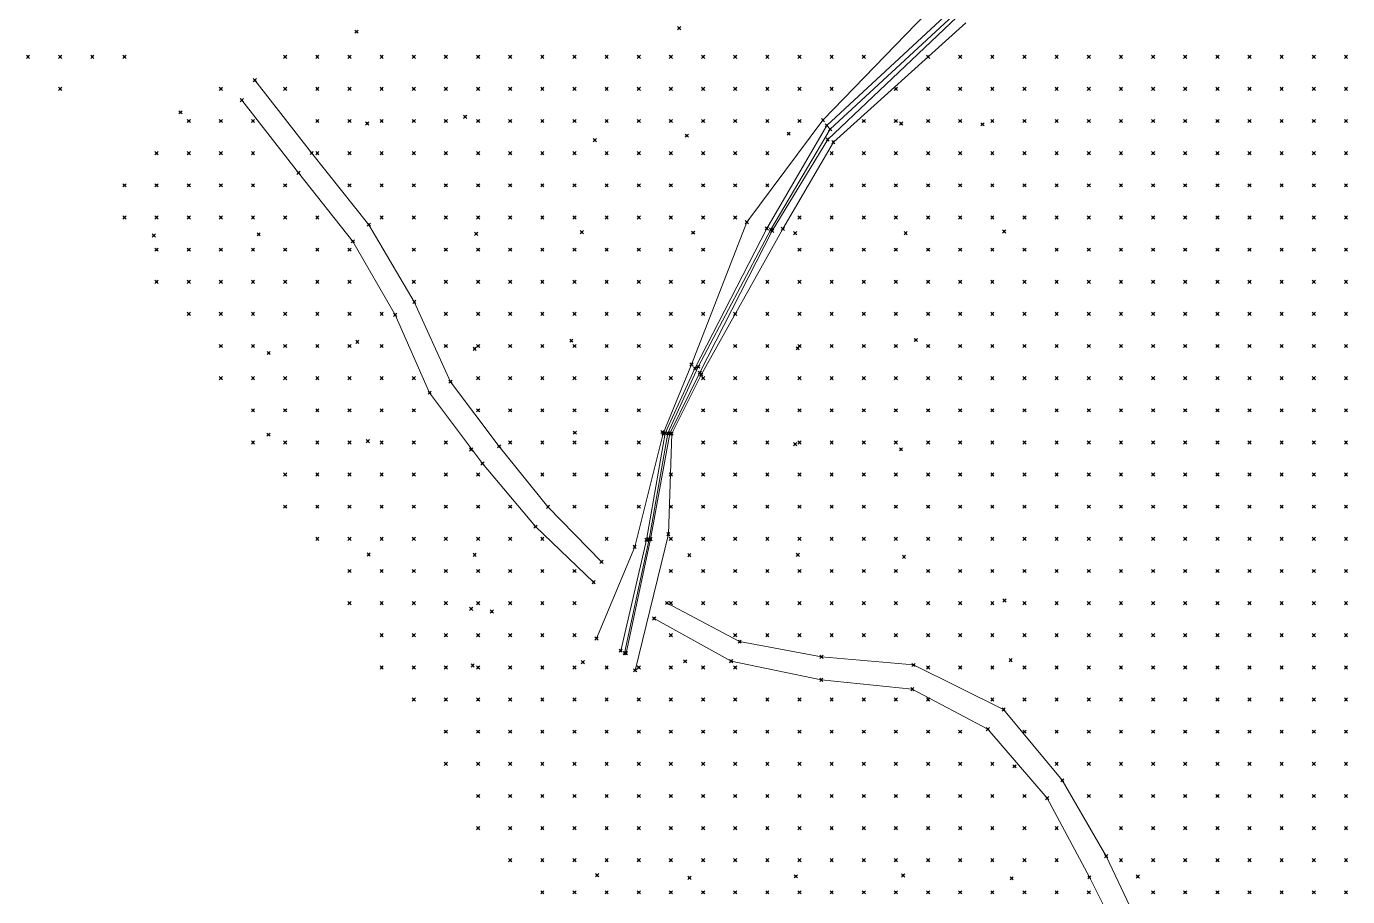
# Model space of a CAD drawing. Header units: metres. Extents: x 441556 to 446409, y 432338 to 461058.
# Drawn here: x 443060.6 to 443183.9, y 449208.4 to 449289.6 of the extents above; entities that cross this region are included whole.
import ezdxf

# ---------------------------------------------------------------- set-up
doc = ezdxf.new("R2010")
doc.units = ezdxf.units.M
doc.header["$MEASUREMENT"] = 0
doc.header["$PDMODE"] = 35
doc.header["$PDSIZE"] = 0.15
for name, color, linetype, lineweight in [('DTM-BRE-RevN_GRP_DRUM PAMANT', 2, 'Continuous', 0), ('DTM-BRE-RevN_GRP_FIRUL APEI', 2, 'Continuous', 0), ('DTM-BRE-RevN_GRP_RAU', 2, 'Continuous', 0), ('DTM-BRE-RevN_GRP_TALUZ SUS', 2, 'Continuous', 0), ('DTM-NOK-RevN_LIDAR_co_lidar', 91, 'Continuous', 0), ('DTM-NOK-RevN_RTK', 32, 'Continuous', 0)]:
    doc.layers.add(name, color=color, linetype=linetype, lineweight=lineweight)

msp = doc.modelspace()

# ---------------------------------------------------------------- linework, layer by layer
at = {"layer": 'DTM-BRE-RevN_GRP_DRUM PAMANT'}
for p, q in [((443087.228, 449277.763, 354.386), (443081.939, 449284.554, 353.645)), ((443086.002, 449275.912, 354.093), (443080.716, 449282.698, 353.413)), ((443092.567, 449271.072, 353.945), (443087.228, 449277.763, 354.386)), ((443091.084, 449269.514, 353.728), (443086.002, 449275.912, 354.093)), ((443096.811, 449263.867, 354.256), (443092.567, 449271.072, 353.945)), ((443095.022, 449262.663, 354.042), (443091.084, 449269.514, 353.728)), ((443100.196, 449256.418, 354.031), (443096.811, 449263.867, 354.256)), ((443098.242, 449255.39, 353.721), (443095.022, 449262.663, 354.042)), ((443104.723, 449250.38, 353.838), (443100.196, 449256.418, 354.031)), ((443103.17, 449248.793, 353.614), (443098.242, 449255.39, 353.721)), ((443109.28, 449244.741, 353.581), (443104.723, 449250.38, 353.838)), ((443108.124, 449242.891, 353.296), (443103.17, 449248.793, 353.614)), ((443114.275, 449239.614, 353.098), (443109.28, 449244.741, 353.581)), ((443113.543, 449237.703, 352.675), (443108.124, 449242.891, 353.296)), ((443120.389, 449235.764, 352.737), (443127.165, 449232.16, 352.849)), ((443126.368, 449230.345, 352.393), (443119.183, 449234.325, 352.333)), ((443127.165, 449232.16, 352.849), (443134.813, 449230.738, 352.871)), ((443134.786, 449228.589, 352.641), (443126.368, 449230.345, 352.393)), ((443134.813, 449230.738, 352.871), (443143.393, 449229.981, 353.313)), ((443143.393, 449229.981, 353.313), (443151.798, 449225.816, 353.286)), ((443143.278, 449227.72, 352.993), (443134.786, 449228.589, 352.641)), ((443150.331, 449223.988, 353.11), (443143.278, 449227.72, 352.993)), ((443151.798, 449225.816, 353.286), (443157.275, 449219.217, 352.906)), ((443155.863, 449217.551, 352.897), (443150.331, 449223.988, 353.11)), ((443157.275, 449219.217, 352.906), (443161.37, 449212.142, 353.299)), ((443159.798, 449210.166, 353.242), (443155.863, 449217.551, 352.897)), ((443161.37, 449212.142, 353.299), (443165.526, 449203.406, 354.021)), ((443164.182, 449201.481, 354.104), (443159.798, 449210.166, 353.242))]:
    msp.add_line(p, q, dxfattribs=at)
at = {"layer": 'DTM-BRE-RevN_GRP_FIRUL APEI'}
for p, q in [((443147.1, 449290.588, 364.18), (443135.615, 449279.986, 361.596)), ((443135.615, 449279.986, 361.596), (443130.087, 449270.609, 359.845)), ((443130.087, 449270.609, 359.845), (443123.287, 449257.818, 356.747)), ((443123.287, 449257.818, 356.747), (443120.467, 449251.612, 355.912)), ((443120.467, 449251.612, 355.912), (443118.733, 449241.725, 353.778)), ((443118.733, 449241.725, 353.778), (443116.437, 449231.09, 350.908))]:
    msp.add_line(p, q, dxfattribs=at)
at = {"layer": 'DTM-BRE-RevN_GRP_RAU'}
for p, q in [((443146.683, 449290.889, 364.42), (443135.299, 449280.33, 361.662)), ((443147.436, 449290.436, 364.46), (443135.384, 449279.018, 361.369)), ((443135.299, 449280.33, 361.662), (443129.697, 449270.719, 359.906)), ((443135.384, 449279.018, 361.369), (443130.196, 449270.497, 359.892)), ((443129.697, 449270.719, 359.906), (443123, 449257.657, 356.78)), ((443130.196, 449270.497, 359.892), (443123.453, 449257.266, 356.757)), ((443123, 449257.657, 356.78), (443120.213, 449251.607, 356.045)), ((443123.453, 449257.266, 356.757), (443120.66, 449251.597, 356.007)), ((443120.213, 449251.607, 356.045), (443118.477, 449241.659, 353.855)), ((443120.66, 449251.597, 356.007), (443118.863, 449241.725, 353.811)), ((443118.477, 449241.659, 353.855), (443116.069, 449231.311, 350.86)), ((443118.863, 449241.725, 353.811), (443116.564, 449231.073, 350.935))]:
    msp.add_line(p, q, dxfattribs=at)
at = {"layer": 'DTM-BRE-RevN_GRP_TALUZ SUS'}
for p, q in [((443145.575, 449291.794, 364.978), (443134.943, 449280.831, 361.984)), ((443148.283, 449289.898, 365.275), (443135.911, 449278.776, 361.837)), ((443134.943, 449280.831, 361.984), (443127.847, 449271.309, 360.177)), ((443135.911, 449278.776, 361.837), (443131.201, 449270.687, 360.357)), ((443127.847, 449271.309, 360.177), (443122.676, 449258.028, 357.619)), ((443131.201, 449270.687, 360.357), (443123.58, 449257.071, 357.515)), ((443122.676, 449258.028, 357.619), (443120.044, 449251.592, 356.138)), ((443123.58, 449257.071, 357.515), (443120.829, 449251.586, 356.229)), ((443120.044, 449251.592, 356.138), (443117.373, 449241.011, 353.705)), ((443120.829, 449251.586, 356.229), (443120.515, 449242.193, 354.269)), ((443120.515, 449242.193, 354.269), (443117.41, 449229.478, 351.056)), ((443117.373, 449241.011, 353.705), (443113.82, 449232.455, 351.489))]:
    msp.add_line(p, q, dxfattribs=at)
at = {"layer": 'DTM-NOK-RevN_LIDAR_co_lidar'}
for p in [(443060.768, 449286.741, 349.869), (443063.767, 449286.741, 350.824), (443066.767, 449286.741, 351.472), (443069.766, 449286.741, 351.602), (443084.763, 449286.741, 354.539), (443087.762, 449286.741, 355.36), (443090.762, 449286.741, 356.147), (443093.761, 449286.741, 356.748), (443096.76, 449286.741, 357.023), (443099.76, 449286.741, 357.149), (443102.759, 449286.741, 357.278), (443105.758, 449286.741, 357.448), (443108.758, 449286.741, 357.622), (443111.757, 449286.741, 358.075), (443114.756, 449286.741, 358.781), (443117.756, 449286.741, 359.648), (443120.755, 449286.741, 360.305), (443123.754, 449286.741, 360.905), (443126.754, 449286.741, 361.39), (443129.753, 449286.741, 361.964), (443132.752, 449286.741, 362.48), (443135.752, 449286.741, 362.785), (443138.751, 449286.741, 363.055), (443144.75, 449286.741, 363.806), (443147.749, 449286.741, 364.48), (443150.748, 449286.741, 365.331), (443153.748, 449286.741, 366.46), (443156.747, 449286.741, 367.744), (443159.746, 449286.741, 369.441), (443162.746, 449286.741, 371.663), (443165.745, 449286.741, 374.496), (443168.744, 449286.741, 378.271), (443171.744, 449286.741, 381.972), (443174.743, 449286.741, 385.028), (443177.743, 449286.741, 387.893), (443180.742, 449286.741, 389.791), (443183.741, 449286.741, 391.646), (443063.767, 449283.742, 349.64), (443078.764, 449283.742, 352.975), (443084.763, 449283.742, 354.499), (443087.762, 449283.742, 355.214), (443090.762, 449283.742, 355.836), (443093.761, 449283.742, 356.391), (443096.76, 449283.742, 356.675), (443099.76, 449283.742, 356.767), (443102.759, 449283.742, 356.931), (443105.758, 449283.742, 357.257), (443108.758, 449283.742, 357.634), (443111.757, 449283.742, 358.174), (443114.756, 449283.742, 358.95), (443117.756, 449283.742, 359.675), (443120.755, 449283.742, 360.092), (443123.754, 449283.742, 360.616), (443126.754, 449283.742, 361.282), (443129.753, 449283.742, 361.735), (443132.752, 449283.742, 362.048), (443135.752, 449283.742, 362.278), (443141.75, 449283.742, 362.881), (443144.75, 449283.742, 363.458), (443147.749, 449283.742, 364.078), (443150.748, 449283.742, 364.877), (443153.748, 449283.742, 366.519), (443156.747, 449283.742, 368.461), (443159.746, 449283.742, 370.746), (443162.746, 449283.742, 373.657), (443165.745, 449283.742, 376.456), (443168.744, 449283.742, 379.408), (443171.744, 449283.742, 382.895), (443174.743, 449283.742, 385.84), (443177.743, 449283.742, 388.423), (443180.742, 449283.742, 390.35), (443183.741, 449283.742, 393.246), (443075.765, 449280.743, 352.315), (443078.764, 449280.743, 353.065), (443081.764, 449280.743, 353.636), (443087.762, 449280.743, 354.82), (443090.762, 449280.743, 355.407), (443093.761, 449280.743, 355.908), (443096.76, 449280.743, 356.161), (443099.76, 449280.743, 356.234), (443102.759, 449280.743, 356.327), (443105.758, 449280.743, 356.708), (443108.758, 449280.743, 357.424), (443111.757, 449280.743, 358.316), (443114.756, 449280.743, 359.101), (443117.756, 449280.743, 359.629), (443120.755, 449280.743, 359.933), (443123.754, 449280.743, 360.419), (443126.754, 449280.743, 361.007), (443129.753, 449280.743, 361.381), (443132.752, 449280.743, 361.531), (443138.751, 449280.743, 361.934), (443141.75, 449280.743, 362.405), (443144.75, 449280.743, 363.155), (443147.749, 449280.743, 363.691), (443150.748, 449280.743, 364.59), (443153.748, 449280.743, 366.656), (443156.747, 449280.743, 369.066), (443159.746, 449280.743, 371.789), (443162.746, 449280.743, 374.538), (443165.745, 449280.743, 376.492), (443168.744, 449280.743, 379.106), (443171.744, 449280.743, 382.866), (443174.743, 449280.743, 386.016), (443177.743, 449280.743, 388.014), (443180.742, 449280.743, 390.237), (443183.741, 449280.743, 393.051), (443072.765, 449277.743, 351.695), (443075.765, 449277.743, 352.43), (443078.764, 449277.743, 353.026), (443081.764, 449277.743, 353.525), (443087.762, 449277.743, 354.379), (443090.762, 449277.743, 354.86), (443093.761, 449277.743, 355.252), (443096.76, 449277.743, 355.499), (443099.76, 449277.743, 355.637), (443102.759, 449277.743, 355.733), (443105.758, 449277.743, 356.238), (443108.758, 449277.743, 357.244), (443111.757, 449277.743, 358.281), (443114.756, 449277.743, 358.923), (443117.756, 449277.743, 359.444), (443120.755, 449277.743, 359.753), (443123.754, 449277.743, 360.169), (443126.754, 449277.743, 360.589), (443129.753, 449277.743, 361.018), (443135.752, 449277.743, 361.315), (443138.751, 449277.743, 361.354), (443141.75, 449277.743, 361.944), (443144.75, 449277.743, 362.757), (443147.749, 449277.743, 363.192), (443150.748, 449277.743, 364.155), (443153.748, 449277.743, 366.343), (443156.747, 449277.743, 368.999), (443159.746, 449277.743, 371.439), (443162.746, 449277.743, 373.427), (443165.745, 449277.743, 375.52), (443168.744, 449277.743, 378.679), (443171.744, 449277.743, 382.136), (443174.743, 449277.743, 385.164), (443177.743, 449277.743, 387.247), (443180.742, 449277.743, 389.582), (443183.741, 449277.743, 393.288), (443069.766, 449274.744, 351.238), (443072.765, 449274.744, 351.929), (443075.765, 449274.744, 352.466), (443078.764, 449274.744, 352.869), (443081.764, 449274.744, 353.26), (443084.763, 449274.744, 353.632), (443090.762, 449274.744, 354.286), (443093.761, 449274.744, 354.605), (443096.76, 449274.744, 354.908), (443099.76, 449274.744, 355.145), (443102.759, 449274.744, 355.394), (443105.758, 449274.744, 356.072), (443108.758, 449274.744, 357.101), (443111.757, 449274.744, 357.975), (443114.756, 449274.744, 358.546), (443117.756, 449274.744, 359.081), (443120.755, 449274.744, 359.444), (443123.754, 449274.744, 359.772), (443126.754, 449274.744, 360.2), (443129.753, 449274.744, 360.572), (443135.752, 449274.744, 360.765), (443138.751, 449274.744, 360.657), (443141.75, 449274.744, 361.297), (443144.75, 449274.744, 362.123), (443147.749, 449274.744, 362.619), (443150.748, 449274.744, 363.615), (443153.748, 449274.744, 365.767), (443156.747, 449274.744, 368.241), (443159.746, 449274.744, 370.27), (443162.746, 449274.744, 372.048), (443165.745, 449274.744, 374.227), (443168.744, 449274.744, 377.18), (443171.744, 449274.744, 380.403), (443174.743, 449274.744, 383.47), (443177.743, 449274.744, 385.713), (443180.742, 449274.744, 388.995), (443183.741, 449274.744, 394.353), (443069.766, 449271.745, 351.27), (443072.765, 449271.745, 351.853), (443075.765, 449271.745, 352.303), (443078.764, 449271.745, 352.638), (443081.764, 449271.745, 352.91), (443084.763, 449271.745, 353.145), (443087.762, 449271.745, 353.457), (443093.761, 449271.745, 354.14), (443096.76, 449271.745, 354.513), (443099.76, 449271.745, 354.862), (443102.759, 449271.745, 355.342), (443105.758, 449271.745, 356.138), (443108.758, 449271.745, 356.978), (443111.757, 449271.745, 357.657), (443114.756, 449271.745, 358.18), (443117.756, 449271.745, 358.703), (443120.755, 449271.745, 359.088), (443123.754, 449271.745, 359.361), (443126.754, 449271.745, 359.765), (443132.752, 449271.745, 360.156), (443135.752, 449271.745, 360.167), (443138.751, 449271.745, 359.964), (443141.75, 449271.745, 360.404), (443144.75, 449271.745, 361.261), (443147.749, 449271.745, 362.041), (443150.748, 449271.745, 363.175), (443153.748, 449271.745, 365.007), (443156.747, 449271.745, 367.017), (443159.746, 449271.745, 368.923), (443162.746, 449271.745, 370.861), (443165.745, 449271.745, 373.008), (443168.744, 449271.745, 375.645), (443171.744, 449271.745, 378.623), (443174.743, 449271.745, 381.502), (443177.743, 449271.745, 383.908), (443180.742, 449271.745, 388.022), (443183.741, 449271.745, 394.025), (443072.765, 449268.745, 351.099), (443075.765, 449268.745, 351.586), (443078.764, 449268.745, 352.074), (443081.764, 449268.745, 352.408), (443084.763, 449268.745, 352.635), (443087.762, 449268.745, 353.077), (443090.762, 449268.745, 353.521), (443096.76, 449268.745, 354.238), (443099.76, 449268.745, 354.707), (443102.759, 449268.745, 355.368), (443105.758, 449268.745, 356.141), (443108.758, 449268.745, 356.761), (443111.757, 449268.745, 357.347), (443114.756, 449268.745, 357.87), (443117.756, 449268.745, 358.385), (443120.755, 449268.745, 358.765), (443123.754, 449268.745, 358.943), (443132.752, 449268.745, 359.606), (443135.752, 449268.745, 359.538), (443138.751, 449268.745, 359.328), (443141.75, 449268.745, 359.555), (443144.75, 449268.745, 360.348), (443147.749, 449268.745, 361.328), (443150.748, 449268.745, 362.592), (443153.748, 449268.745, 364.127), (443156.747, 449268.745, 365.883), (443159.746, 449268.745, 367.808), (443162.746, 449268.745, 369.683), (443165.745, 449268.745, 371.781), (443168.744, 449268.745, 374.437), (443171.744, 449268.745, 377.119), (443174.743, 449268.745, 379.79), (443177.743, 449268.745, 382.31), (443180.742, 449268.745, 386.422), (443183.741, 449268.745, 392.389), (443072.765, 449265.746, 349.923), (443075.765, 449265.746, 350.532), (443078.764, 449265.746, 351.217), (443081.764, 449265.746, 351.849), (443084.763, 449265.746, 352.337), (443087.762, 449265.746, 352.97), (443090.762, 449265.746, 353.492), (443096.76, 449265.746, 354.077), (443099.76, 449265.746, 354.567), (443102.759, 449265.746, 355.282), (443105.758, 449265.746, 355.928), (443108.758, 449265.746, 356.436), (443111.757, 449265.746, 356.996), (443114.756, 449265.746, 357.597), (443117.756, 449265.746, 358.142), (443120.755, 449265.746, 358.533), (443123.754, 449265.746, 358.613), (443129.753, 449265.746, 359.146), (443132.752, 449265.746, 359.039), (443135.752, 449265.746, 358.951), (443138.751, 449265.746, 358.83), (443141.75, 449265.746, 358.907), (443144.75, 449265.746, 359.473), (443147.749, 449265.746, 360.351), (443150.748, 449265.746, 361.63), (443153.748, 449265.746, 363.204), (443156.747, 449265.746, 364.948), (443159.746, 449265.746, 366.773), (443162.746, 449265.746, 368.545), (443165.745, 449265.746, 370.616), (443168.744, 449265.746, 373.142), (443171.744, 449265.746, 375.521), (443174.743, 449265.746, 378.273), (443177.743, 449265.746, 381.363), (443180.742, 449265.746, 384.591), (443183.741, 449265.746, 389.942), (443075.765, 449262.747, 349.724), (443078.764, 449262.747, 350.57), (443081.764, 449262.747, 351.498), (443084.763, 449262.747, 352.24), (443087.762, 449262.747, 352.921), (443090.762, 449262.747, 353.433), (443093.761, 449262.747, 353.724), (443099.76, 449262.747, 354.372), (443102.759, 449262.747, 355.033), (443105.758, 449262.747, 355.656), (443108.758, 449262.747, 356.16), (443111.757, 449262.747, 356.69), (443114.756, 449262.747, 357.291), (443117.756, 449262.747, 357.899), (443120.755, 449262.747, 358.222), (443123.754, 449262.747, 358.324), (443126.754, 449262.747, 358.497), (443129.753, 449262.747, 358.57), (443132.752, 449262.747, 358.61), (443135.752, 449262.747, 358.491), (443138.751, 449262.747, 358.428), (443141.75, 449262.747, 358.342), (443144.75, 449262.747, 358.685), (443147.749, 449262.747, 359.404), (443150.748, 449262.747, 360.621), (443153.748, 449262.747, 362.221), (443156.747, 449262.747, 363.949), (443159.746, 449262.747, 365.712), (443162.746, 449262.747, 367.597), (443165.745, 449262.747, 369.794), (443168.744, 449262.747, 372.095), (443171.744, 449262.747, 374.131), (443174.743, 449262.747, 376.784), (443177.743, 449262.747, 380.422), (443180.742, 449262.747, 382.891), (443183.741, 449262.747, 387.216), (443078.764, 449259.747, 350.344), (443081.764, 449259.747, 351.352), (443084.763, 449259.747, 352.131), (443087.762, 449259.747, 352.718), (443090.762, 449259.747, 353.132), (443093.761, 449259.747, 353.452), (443099.76, 449259.747, 354.106), (443102.759, 449259.747, 354.679), (443105.758, 449259.747, 355.353), (443108.758, 449259.747, 355.894), (443111.757, 449259.747, 356.394), (443114.756, 449259.747, 356.921), (443117.756, 449259.747, 357.453), (443120.755, 449259.747, 357.65), (443126.754, 449259.747, 357.843), (443129.753, 449259.747, 358.046), (443132.752, 449259.747, 358.187), (443135.752, 449259.747, 358.069), (443138.751, 449259.747, 357.913), (443141.75, 449259.747, 357.805), (443144.75, 449259.747, 358.11), (443147.749, 449259.747, 358.726), (443150.748, 449259.747, 359.865), (443153.748, 449259.747, 361.369), (443156.747, 449259.747, 363.063), (443159.746, 449259.747, 364.947), (443162.746, 449259.747, 366.923), (443165.745, 449259.747, 368.956), (443168.744, 449259.747, 371.057), (443171.744, 449259.747, 373.207), (443174.743, 449259.747, 375.776), (443177.743, 449259.747, 378.838), (443180.742, 449259.747, 381.608), (443183.741, 449259.747, 385.255), (443078.764, 449256.748, 350.164), (443081.764, 449256.748, 351.179), (443084.763, 449256.748, 351.9), (443087.762, 449256.748, 352.397), (443090.762, 449256.748, 352.76), (443093.761, 449256.748, 353.096), (443096.76, 449256.748, 353.441), (443102.759, 449256.748, 354.324), (443105.758, 449256.748, 354.927), (443108.758, 449256.748, 355.547), (443111.757, 449256.748, 356.077), (443114.756, 449256.748, 356.527), (443117.756, 449256.748, 356.844), (443120.755, 449256.748, 356.978), (443123.754, 449256.748, 356.928), (443126.754, 449256.748, 357.362), (443129.753, 449256.748, 357.545), (443132.752, 449256.748, 357.727), (443135.752, 449256.748, 357.663), (443138.751, 449256.748, 357.382), (443141.75, 449256.748, 357.311), (443144.75, 449256.748, 357.628), (443147.749, 449256.748, 358.085), (443150.748, 449256.748, 359.156), (443153.748, 449256.748, 360.668), (443156.747, 449256.748, 362.353), (443159.746, 449256.748, 364.195), (443162.746, 449256.748, 366.12), (443165.745, 449256.748, 368.111), (443168.744, 449256.748, 370.218), (443171.744, 449256.748, 372.558), (443174.743, 449256.748, 375.155), (443177.743, 449256.748, 377.896), (443180.742, 449256.748, 380.513), (443183.741, 449256.748, 383.347), (443081.764, 449253.749, 350.818), (443084.763, 449253.749, 351.598), (443087.762, 449253.749, 352.074), (443090.762, 449253.749, 352.376), (443093.761, 449253.749, 352.699), (443096.76, 449253.749, 353.107), (443102.759, 449253.749, 353.945), (443105.758, 449253.749, 354.457), (443108.758, 449253.749, 355.132), (443111.757, 449253.749, 355.652), (443114.756, 449253.749, 356.056), (443117.756, 449253.749, 356.272), (443123.754, 449253.749, 356.653), (443126.754, 449253.749, 356.962), (443129.753, 449253.749, 357.058), (443132.752, 449253.749, 357.269), (443135.752, 449253.749, 357.221), (443138.751, 449253.749, 356.824), (443141.75, 449253.749, 356.788), (443144.75, 449253.749, 357.07), (443147.749, 449253.749, 357.549), (443150.748, 449253.749, 358.461), (443153.748, 449253.749, 359.867), (443156.747, 449253.749, 361.56), (443159.746, 449253.749, 363.409), (443162.746, 449253.749, 365.34), (443165.745, 449253.749, 367.33), (443168.744, 449253.749, 369.489), (443171.744, 449253.749, 371.762), (443174.743, 449253.749, 374.122), (443177.743, 449253.749, 376.878), (443180.742, 449253.749, 379.34), (443183.741, 449253.749, 382.027), (443081.764, 449250.749, 350.322), (443084.763, 449250.749, 351.146), (443087.762, 449250.749, 351.547), (443090.762, 449250.749, 351.818), (443093.761, 449250.749, 352.202), (443096.76, 449250.749, 352.763), (443099.76, 449250.749, 353.272), (443105.758, 449250.749, 354.01), (443108.758, 449250.749, 354.667), (443111.757, 449250.749, 355.194), (443114.756, 449250.749, 355.506), (443117.756, 449250.749, 355.753), (443123.754, 449250.749, 356.115), (443126.754, 449250.749, 356.409), (443129.753, 449250.749, 356.556), (443132.752, 449250.749, 356.736), (443135.752, 449250.749, 356.776), (443138.751, 449250.749, 356.285), (443141.75, 449250.749, 356.233), (443144.75, 449250.749, 356.425), (443147.749, 449250.749, 357.037), (443150.748, 449250.749, 357.842), (443153.748, 449250.749, 359.12), (443156.747, 449250.749, 360.858), (443159.746, 449250.749, 362.717), (443162.746, 449250.749, 364.541), (443165.745, 449250.749, 366.334), (443168.744, 449250.749, 368.325), (443171.744, 449250.749, 370.627), (443174.743, 449250.749, 373.041), (443177.743, 449250.749, 375.242), (443180.742, 449250.749, 377.695), (443183.741, 449250.749, 380.973), (443084.763, 449247.75, 350.321), (443087.762, 449247.75, 350.692), (443090.762, 449247.75, 350.963), (443093.761, 449247.75, 351.61), (443096.76, 449247.75, 352.43), (443099.76, 449247.75, 353.002), (443102.759, 449247.75, 353.326), (443108.758, 449247.75, 354.052), (443111.757, 449247.75, 354.66), (443114.756, 449247.75, 354.927), (443117.756, 449247.75, 355.175), (443120.755, 449247.75, 355.324), (443123.754, 449247.75, 355.547), (443126.754, 449247.75, 355.835), (443129.753, 449247.75, 356.099), (443132.752, 449247.75, 356.292), (443135.752, 449247.75, 356.378), (443138.751, 449247.75, 355.789), (443141.75, 449247.75, 355.656), (443144.75, 449247.75, 355.687), (443147.749, 449247.75, 356.416), (443150.748, 449247.75, 357.325), (443153.748, 449247.75, 358.547), (443156.747, 449247.75, 360.143), (443159.746, 449247.75, 361.874), (443162.746, 449247.75, 363.555), (443165.745, 449247.75, 365.198), (443168.744, 449247.75, 367.132), (443171.744, 449247.75, 369.152), (443174.743, 449247.75, 371.143), (443177.743, 449247.75, 373.32), (443180.742, 449247.75, 375.791), (443183.741, 449247.75, 378.793), (443084.763, 449244.751, 349.24), (443087.762, 449244.751, 349.938), (443090.762, 449244.751, 350.378), (443093.761, 449244.751, 351.198), (443096.76, 449244.751, 352.123), (443099.76, 449244.751, 352.608), (443102.759, 449244.751, 352.917), (443105.758, 449244.751, 353.18), (443111.757, 449244.751, 353.933), (443114.756, 449244.751, 354.378), (443117.756, 449244.751, 354.525), (443120.755, 449244.751, 354.652), (443123.754, 449244.751, 354.993), (443126.754, 449244.751, 355.404), (443129.753, 449244.751, 355.652), (443132.752, 449244.751, 355.855), (443135.752, 449244.751, 355.97), (443138.751, 449244.751, 355.354), (443141.75, 449244.751, 355.117), (443144.75, 449244.751, 355.201), (443147.749, 449244.751, 355.75), (443150.748, 449244.751, 356.649), (443153.748, 449244.751, 357.897), (443156.747, 449244.751, 359.397), (443159.746, 449244.751, 361.003), (443162.746, 449244.751, 362.646), (443165.745, 449244.751, 364.336), (443168.744, 449244.751, 366.122), (443171.744, 449244.751, 367.918), (443174.743, 449244.751, 369.924), (443177.743, 449244.751, 372.126), (443180.742, 449244.751, 374.109), (443183.741, 449244.751, 376.81), (443087.762, 449241.751, 349.52), (443090.762, 449241.751, 350.341), (443093.761, 449241.751, 351.259), (443096.76, 449241.751, 351.971), (443099.76, 449241.751, 352.237), (443102.759, 449241.751, 352.436), (443105.758, 449241.751, 352.677), (443108.758, 449241.751, 352.945), (443114.756, 449241.751, 353.617), (443120.755, 449241.751, 353.964), (443123.754, 449241.751, 354.479), (443126.754, 449241.751, 354.975), (443129.753, 449241.751, 355.15), (443132.752, 449241.751, 355.368), (443135.752, 449241.751, 355.518), (443138.751, 449241.751, 354.823), (443141.75, 449241.751, 354.545), (443144.75, 449241.751, 354.654), (443147.749, 449241.751, 355.024), (443150.748, 449241.751, 355.917), (443153.748, 449241.751, 357.215), (443156.747, 449241.751, 358.666), (443159.746, 449241.751, 360.144), (443162.746, 449241.751, 361.637), (443165.745, 449241.751, 363.284), (443168.744, 449241.751, 365.08), (443171.744, 449241.751, 366.887), (443174.743, 449241.751, 368.905), (443177.743, 449241.751, 371.05), (443180.742, 449241.751, 373.154), (443183.741, 449241.751, 375.677), (443090.762, 449238.752, 350.087), (443093.761, 449238.752, 351.039), (443096.76, 449238.752, 351.566), (443099.76, 449238.752, 351.894), (443102.759, 449238.752, 352.011), (443105.758, 449238.752, 352.056), (443108.758, 449238.752, 352.291), (443111.757, 449238.752, 352.564), (443120.755, 449238.752, 353.21), (443123.754, 449238.752, 353.937), (443126.754, 449238.752, 354.407), (443129.753, 449238.752, 354.534), (443132.752, 449238.752, 354.611), (443135.752, 449238.752, 354.526), (443138.751, 449238.752, 354.127), (443141.75, 449238.752, 354.142), (443144.75, 449238.752, 354.283), (443147.749, 449238.752, 354.444), (443150.748, 449238.752, 355.227), (443153.748, 449238.752, 356.388), (443156.747, 449238.752, 357.766), (443159.746, 449238.752, 359.281), (443162.746, 449238.752, 360.739), (443165.745, 449238.752, 362.265), (443168.744, 449238.752, 364.032), (443171.744, 449238.752, 366.04), (443174.743, 449238.752, 367.976), (443177.743, 449238.752, 369.971), (443180.742, 449238.752, 371.997), (443183.741, 449238.752, 374.459), (443090.762, 449235.753, 349.045), (443093.761, 449235.753, 350.472), (443096.76, 449235.753, 351.111), (443099.76, 449235.753, 351.431), (443102.759, 449235.753, 351.534), (443105.758, 449235.753, 351.583), (443108.758, 449235.753, 351.61), (443111.757, 449235.753, 351.847), (443120.755, 449235.753, 352.608), (443123.754, 449235.753, 353.199), (443126.754, 449235.753, 353.704), (443129.753, 449235.753, 353.887), (443132.752, 449235.753, 353.682), (443135.752, 449235.753, 353.469), (443138.751, 449235.753, 353.546), (443141.75, 449235.753, 353.757), (443144.75, 449235.753, 353.951), (443147.749, 449235.753, 354.034), (443150.748, 449235.753, 354.541), (443153.748, 449235.753, 355.595), (443156.747, 449235.753, 356.932), (443159.746, 449235.753, 358.399), (443162.746, 449235.753, 359.859), (443165.745, 449235.753, 361.368), (443168.744, 449235.753, 363.131), (443171.744, 449235.753, 365), (443174.743, 449235.753, 366.98), (443177.743, 449235.753, 369.115), (443180.742, 449235.753, 371.268), (443183.741, 449235.753, 373.734), (443093.761, 449232.753, 349.259), (443096.76, 449232.753, 350.347), (443099.76, 449232.753, 350.842), (443102.759, 449232.753, 350.944), (443105.758, 449232.753, 351.024), (443108.758, 449232.753, 351.089), (443111.757, 449232.753, 351.199), (443120.755, 449232.753, 352.178), (443126.754, 449232.753, 352.859), (443129.753, 449232.753, 353.131), (443132.752, 449232.753, 353.035), (443135.752, 449232.753, 352.997), (443138.751, 449232.753, 353.233), (443141.75, 449232.753, 353.384), (443144.75, 449232.753, 353.544), (443147.749, 449232.753, 353.658), (443150.748, 449232.753, 353.919), (443153.748, 449232.753, 354.869), (443156.747, 449232.753, 356.245), (443159.746, 449232.753, 357.61), (443162.746, 449232.753, 358.931), (443165.745, 449232.753, 360.365), (443168.744, 449232.753, 362.102), (443171.744, 449232.753, 363.984), (443174.743, 449232.753, 366.077), (443177.743, 449232.753, 368.364), (443180.742, 449232.753, 370.777), (443183.741, 449232.753, 373.079), (443093.761, 449229.754, 347.455), (443096.76, 449229.754, 348.957), (443099.76, 449229.754, 350.045), (443102.759, 449229.754, 350.375), (443105.758, 449229.754, 350.494), (443108.758, 449229.754, 350.547), (443111.757, 449229.754, 350.545), (443114.756, 449229.754, 350.701), (443117.756, 449229.754, 351.047), (443120.755, 449229.754, 351.652), (443123.754, 449229.754, 351.838), (443126.754, 449229.754, 352.222), (443144.75, 449229.754, 353.135), (443147.749, 449229.754, 353.31), (443150.748, 449229.754, 353.489), (443153.748, 449229.754, 354.192), (443156.747, 449229.754, 355.453), (443159.746, 449229.754, 356.733), (443162.746, 449229.754, 357.949), (443165.745, 449229.754, 359.382), (443168.744, 449229.754, 361.089), (443171.744, 449229.754, 363.029), (443174.743, 449229.754, 365.077), (443177.743, 449229.754, 367.48), (443180.742, 449229.754, 369.825), (443183.741, 449229.754, 372.224), (443096.76, 449226.755, 347.021), (443099.76, 449226.755, 348.348), (443102.759, 449226.755, 349.46), (443105.758, 449226.755, 349.903), (443108.758, 449226.755, 350.025), (443111.757, 449226.755, 350.203), (443114.756, 449226.755, 350.329), (443117.756, 449226.755, 350.388), (443120.755, 449226.755, 350.787), (443123.754, 449226.755, 351.2), (443126.754, 449226.755, 351.519), (443129.753, 449226.755, 351.952), (443132.752, 449226.755, 352.196), (443135.752, 449226.755, 352.246), (443138.751, 449226.755, 352.357), (443141.75, 449226.755, 352.539), (443144.75, 449226.755, 352.817), (443150.748, 449226.755, 353.169), (443153.748, 449226.755, 353.541), (443156.747, 449226.755, 354.573), (443159.746, 449226.755, 355.867), (443162.746, 449226.755, 357.076), (443165.745, 449226.755, 358.461), (443168.744, 449226.755, 360.134), (443171.744, 449226.755, 362.097), (443174.743, 449226.755, 364.029), (443177.743, 449226.755, 366.42), (443180.742, 449226.755, 368.381), (443183.741, 449226.755, 370.569), (443099.76, 449223.755, 346.745), (443102.759, 449223.755, 347.817), (443105.758, 449223.755, 348.781), (443108.758, 449223.755, 349.282), (443111.757, 449223.755, 349.881), (443114.756, 449223.755, 349.972), (443117.756, 449223.755, 349.934), (443120.755, 449223.755, 350.05), (443123.754, 449223.755, 350.528), (443126.754, 449223.755, 350.783), (443129.753, 449223.755, 351.187), (443132.752, 449223.755, 351.561), (443135.752, 449223.755, 351.824), (443138.751, 449223.755, 351.931), (443141.75, 449223.755, 352.175), (443144.75, 449223.755, 352.507), (443147.749, 449223.755, 352.745), (443153.748, 449223.755, 353.062), (443156.747, 449223.755, 353.784), (443159.746, 449223.755, 354.997), (443162.746, 449223.755, 356.248), (443165.745, 449223.755, 357.633), (443168.744, 449223.755, 359.337), (443171.744, 449223.755, 361.323), (443174.743, 449223.755, 363.398), (443177.743, 449223.755, 365.511), (443180.742, 449223.755, 367.482), (443183.741, 449223.755, 371.371), (443099.76, 449220.756, 345.718), (443102.759, 449220.756, 346.734), (443105.758, 449220.756, 347.638), (443108.758, 449220.756, 348.542), (443111.757, 449220.756, 349.35), (443114.756, 449220.756, 349.552), (443117.756, 449220.756, 349.539), (443120.755, 449220.756, 349.629), (443123.754, 449220.756, 349.912), (443126.754, 449220.756, 350.18), (443129.753, 449220.756, 350.445), (443132.752, 449220.756, 350.835), (443135.752, 449220.756, 351.235), (443138.751, 449220.756, 351.502), (443141.75, 449220.756, 351.793), (443144.75, 449220.756, 352.088), (443147.749, 449220.756, 352.377), (443150.748, 449220.756, 352.633), (443156.747, 449220.756, 353.11), (443159.746, 449220.756, 354.085), (443162.746, 449220.756, 355.507), (443165.745, 449220.756, 356.979), (443168.744, 449220.756, 358.662), (443171.744, 449220.756, 360.557), (443174.743, 449220.756, 362.81), (443177.743, 449220.756, 364.929), (443180.742, 449220.756, 367.229), (443183.741, 449220.756, 371.534), (443102.759, 449217.756, 345.735), (443105.758, 449217.756, 346.491), (443108.758, 449217.756, 347.363), (443111.757, 449217.756, 348.405), (443114.756, 449217.756, 348.935), (443117.756, 449217.756, 349.107), (443120.755, 449217.756, 349.217), (443123.754, 449217.756, 349.424), (443126.754, 449217.756, 349.687), (443129.753, 449217.756, 349.9), (443132.752, 449217.756, 350.235), (443135.752, 449217.756, 350.631), (443138.751, 449217.756, 351.041), (443141.75, 449217.756, 351.341), (443144.75, 449217.756, 351.668), (443147.749, 449217.756, 352.026), (443150.748, 449217.756, 352.382), (443153.748, 449217.756, 352.645), (443159.746, 449217.756, 353.392), (443162.746, 449217.756, 354.578), (443165.745, 449217.756, 356.127), (443168.744, 449217.756, 357.823), (443171.744, 449217.756, 359.861), (443174.743, 449217.756, 362.089), (443177.743, 449217.756, 364.206), (443180.742, 449217.756, 366.687), (443183.741, 449217.756, 370.187), (443102.759, 449214.757, 344.935), (443105.758, 449214.757, 345.642), (443108.758, 449214.757, 346.486), (443111.757, 449214.757, 347.291), (443114.756, 449214.757, 348.025), (443117.756, 449214.757, 348.367), (443120.755, 449214.757, 348.528), (443123.754, 449214.757, 348.904), (443126.754, 449214.757, 349.248), (443129.753, 449214.757, 349.486), (443132.752, 449214.757, 349.847), (443135.752, 449214.757, 350.231), (443138.751, 449214.757, 350.633), (443141.75, 449214.757, 351.014), (443144.75, 449214.757, 351.406), (443147.749, 449214.757, 351.753), (443150.748, 449214.757, 352.142), (443153.748, 449214.757, 352.511), (443156.747, 449214.757, 352.787), (443162.746, 449214.757, 353.93), (443165.745, 449214.757, 355.397), (443168.744, 449214.757, 357.178), (443171.744, 449214.757, 359.181), (443174.743, 449214.757, 361.272), (443177.743, 449214.757, 363.352), (443180.742, 449214.757, 366.077), (443183.741, 449214.757, 369.135), (443105.758, 449211.758, 344.915), (443108.758, 449211.758, 345.694), (443111.757, 449211.758, 346.432), (443114.756, 449211.758, 347.052), (443117.756, 449211.758, 347.465), (443120.755, 449211.758, 347.771), (443123.754, 449211.758, 348.404), (443126.754, 449211.758, 348.85), (443129.753, 449211.758, 349.091), (443132.752, 449211.758, 349.496), (443135.752, 449211.758, 349.902), (443138.751, 449211.758, 350.302), (443141.75, 449211.758, 350.736), (443144.75, 449211.758, 351.192), (443147.749, 449211.758, 351.574), (443150.748, 449211.758, 351.991), (443153.748, 449211.758, 352.38), (443156.747, 449211.758, 352.742), (443162.746, 449211.758, 353.595), (443165.745, 449211.758, 354.821), (443168.744, 449211.758, 356.568), (443171.744, 449211.758, 358.405), (443174.743, 449211.758, 360.509), (443177.743, 449211.758, 362.353), (443180.742, 449211.758, 365.516), (443183.741, 449211.758, 367.879), (443108.758, 449208.758, 344.869), (443111.757, 449208.758, 345.644), (443114.756, 449208.758, 346.355), (443117.756, 449208.758, 346.74), (443120.755, 449208.758, 347.203), (443123.754, 449208.758, 347.887), (443126.754, 449208.758, 348.322), (443129.753, 449208.758, 348.7), (443132.752, 449208.758, 349.122), (443135.752, 449208.758, 349.59), (443138.751, 449208.758, 350.011), (443141.75, 449208.758, 350.494), (443144.75, 449208.758, 351.064), (443147.749, 449208.758, 351.49), (443150.748, 449208.758, 351.857), (443153.748, 449208.758, 352.264), (443156.747, 449208.758, 352.713), (443159.746, 449208.758, 353.096), (443165.745, 449208.758, 354.411), (443168.744, 449208.758, 356.049), (443171.744, 449208.758, 357.816), (443174.743, 449208.758, 359.76), (443177.743, 449208.758, 361.618), (443180.742, 449208.758, 364.536), (443183.741, 449208.758, 366.424)]:
    msp.add_point(p, dxfattribs=at)
at = {"layer": 'DTM-NOK-RevN_RTK'}
for p in [(443121.514, 449289.41, 360.689), (443091.414, 449289.085, 356.681), (443081.939, 449284.554, 353.645), (443080.716, 449282.698, 353.413), (443074.99, 449281.561, 352.037), (443101.548, 449281.144, 356.479), (443134.943, 449280.831, 361.984), (443092.42, 449280.524, 355.841), (443131.74, 449279.566, 361.733), (443135.299, 449280.33, 361.662), (443135.615, 449279.986, 361.596), (443142.23, 449280.511, 362.866), (443149.822, 449280.438, 364.543), (443113.656, 449278.965, 359.019), (443122.235, 449279.38, 360.331), (443135.384, 449279.018, 361.369), (443135.911, 449278.776, 361.837), (443087.228, 449277.763, 354.386), (443086.002, 449275.912, 354.093), (443092.567, 449271.072, 353.945), (443127.847, 449271.309, 360.177), (443072.501, 449270.063, 352.022), (443082.293, 449270.176, 353.016), (443102.581, 449270.223, 355.301), (443112.44, 449270.374, 357.904), (443122.82, 449270.323, 359.409), (443129.697, 449270.719, 359.906), (443130.087, 449270.609, 359.845), (443130.196, 449270.497, 359.892), (443131.201, 449270.687, 360.357), (443132.347, 449270.278, 360.281), (443142.657, 449270.28, 360.802), (443151.849, 449270.439, 363.726), (443091.084, 449269.514, 353.728), (443096.811, 449263.867, 354.256), (443095.022, 449262.663, 354.042), (443091.49, 449260.135, 353.4), (443111.458, 449260.248, 356.497), (443143.616, 449260.309, 358.116), (443083.222, 449259.093, 351.87), (443102.44, 449259.475, 354.628), (443132.578, 449259.528, 358.676), (443122.676, 449258.028, 357.619), (443123, 449257.657, 356.78), (443123.287, 449257.818, 356.747), (443123.453, 449257.266, 356.757), (443100.196, 449256.418, 354.031), (443123.58, 449257.071, 357.515), (443098.242, 449255.39, 353.721), (443083.205, 449251.479, 351.224), (443111.784, 449251.66, 355.526), (443119.966, 449251.721, 356.177), (443120.044, 449251.592, 356.138), (443120.213, 449251.607, 356.045), (443120.467, 449251.612, 355.912), (443120.66, 449251.597, 356.007), (443120.829, 449251.586, 356.229), (443092.464, 449250.874, 352.217), (443102.107, 449250.098, 353.662), (443104.723, 449250.38, 353.838), (443132.341, 449250.587, 356.958), (443142.22, 449250.104, 356.525), (443103.17, 449248.793, 353.614), (443109.28, 449244.741, 353.581), (443108.124, 449242.891, 353.296), (443118.477, 449241.659, 353.855), (443118.733, 449241.725, 353.778), (443118.863, 449241.725, 353.811), (443120.515, 449242.193, 354.269), (443092.548, 449240.282, 351.047), (443102.447, 449240.257, 352.434), (443117.373, 449241.011, 353.705), (443122.474, 449240.231, 354.053), (443132.595, 449240.25, 355.26), (443142.5, 449240.074, 354.4), (443114.275, 449239.614, 353.098), (443113.543, 449237.703, 352.675), (443102.115, 449235.223, 351.68), (443120.389, 449235.764, 352.737), (443151.875, 449235.999, 355.063), (443104.036, 449234.967, 351.793), (443119.183, 449234.325, 352.333), (443113.82, 449232.455, 351.489), (443127.165, 449232.16, 352.849), (443112.543, 449230.243, 350.81), (443116.069, 449231.311, 350.86), (443116.437, 449231.09, 350.908), (443116.564, 449231.073, 350.935), (443122.086, 449230.324, 352.047), (443126.368, 449230.345, 352.393), (443134.813, 449230.738, 352.871), (443152.457, 449230.427, 353.72), (443102.258, 449229.936, 350.723), (443117.41, 449229.478, 351.056), (443143.393, 449229.981, 353.313), (443134.786, 449228.589, 352.641), (443143.278, 449227.72, 352.993), (443151.798, 449225.816, 353.286), (443150.331, 449223.988, 353.11), (443152.819, 449220.526, 353.05), (443157.275, 449219.217, 352.906), (443155.863, 449217.551, 352.897), (443161.37, 449212.142, 353.299), (443113.865, 449210.354, 346.556), (443122.483, 449210.121, 347.795), (443132.401, 449210.258, 349.373), (443142.417, 449210.34, 350.969), (443152.553, 449210.066, 352.31), (443159.798, 449210.166, 353.242), (443164.311, 449210.232, 353.787)]:
    msp.add_point(p, dxfattribs=at)

doc.saveas('drawing.dxf')
